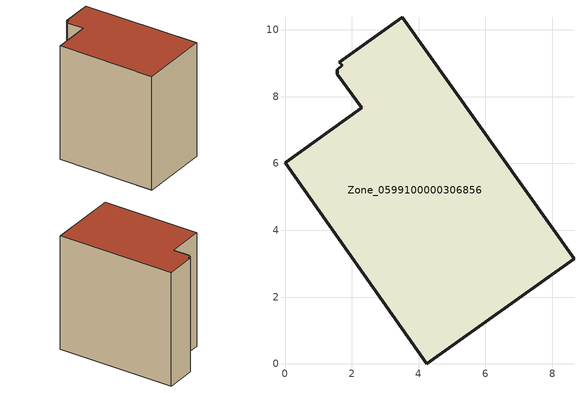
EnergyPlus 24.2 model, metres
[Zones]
Zone_0599100000306856
 floor ground (C_G): 1.57,8.67 1.56,8.81 1.72,8.93 1.63,9.03 3.51,10.38 8.65,3.15 4.24,0 0,6.02 2.29,7.66 z0
 wall outside (C_F): 4.24,0 8.65,3.15 3.51,10.38 1.63,9.03 1.72,8.93 1.56,8.81 1.57,8.67 2.29,7.66 0,6.02 4.24,0 z0:8.7
 roof outside (C_R): 1.57,8.67 2.29,7.66 0,6.02 4.24,0 8.65,3.15 3.51,10.38 1.63,9.03 1.72,8.93 1.56,8.81 z8.7
[BUILDING]
Pand.0599100000306856: North Axis=0; Terrain=City; Loads Convergence Tolerance Value=0.04; Temperature Convergence Tolerance Value=0.4; Solar Distribution=FullExterior; Maximum Number of Warmup Days=25; Minimum Number of Warmup Days=1
[Site:Location]
Rotterdam.The.Hague.AP_ZH_NLD Design_Conditions: Latitude=51.96; Longitude=4.45; Time Zone=1; Elevation=-4.5
[SITE:GROUNDTEMPERATURE:BUILDINGSURFACE]
18, 18, 18, 18, 18, 18, 18, 18, 18, 18, 18, 18
[MATERIAL] Thermal Absorptance=0.9; Solar Absorptance=0.7; Visible Absorptance=0.7
Name | Roughness | Thickness | Conductivity | Density | Specific Heat
G.TI.1975-1991 | MediumSmooth | 0.15 | 0.288461 | 540 | 1210
F.TI.1975-1991 | Rough | 0.3 | 0.230769 | 1920 | 840
R.TI.1975-1991 | MediumRough | 0.2 | 0.153846 | 1500 | 1000
[CONSTRUCTION]
C_G: G.TI.1975-1991
C_F: F.TI.1975-1991
C_R: R.TI.1975-1991
[ZONE]
Zone_0599100000306856: Type=1; Multiplier=1; Ceiling Height=Autocalculate; Volume=Autocalculate; Floor Area=autocalculate; Part of Total Floor Area=Yes
[ZONEINFILTRATION:DESIGNFLOWRATE]
Infil_Zone_0599100000306856: Zone or ZoneList or Space or SpaceList=Zone_0599100000306856; Schedule=AlwaysOn; Design Flow Rate Calculation Method=Flow/Area; Flow Rate per Floor Area=0.003; Constant Term Coefficient=1; Temperature Term Coefficient=0; Velocity Term Coefficient=0; Velocity Squared Term Coefficient=0
[HVACTEMPLATE:ZONE:IDEALLOADSAIRSYSTEM]
Zone_0599100000306856: Maximum Heating Supply Air Temperature=50; Minimum Cooling Supply Air Temperature=13; Maximum Heating Supply Air Humidity Ratio=0.0156; Minimum Cooling Supply Air Humidity Ratio=0.0077; Heating Limit=NoLimit; Cooling Limit=NoLimit; Dehumidification Control Type=ConstantSensibleHeatRatio; Cooling Sensible Heat Ratio=0.7; Dehumidification Setpoint=60; Humidification Control Type=None; Humidification Setpoint=30; Outdoor Air Method=None; Outdoor Air Flow Rate per Person=0.00944; Outdoor Air Flow Rate per Zone Floor Area=0; Outdoor Air Flow Rate per Zone=0; Demand Controlled Ventilation Type=None; Outdoor Air Economizer Type=NoEconomizer; Heat Recovery Type=None; Sensible Heat Recovery Effectiveness=0.7; Latent Heat Recovery Effectiveness=0.65
[ZONECONTROL:THERMOSTAT]
ThermostatControl_Zone_0599100000306856: Zone or ZoneList=Zone_0599100000306856; Control Type Schedule=DualSetpointControlType; Control 1=Thermostat_Zone_0599100000306856; Temperature Difference Between Cutout And Setpoint=0
[THERMOSTATSETPOINT:DUALSETPOINT]
Thermostat_Zone_0599100000306856: Heating Setpoint Temperature Schedule=HeatingSetpoint_Zone_0599100000306856; Cooling Setpoint Temperature Schedule=CoolingSetpoint_Zone_0599100000306856
[SCHEDULE:COMPACT]
HeatingSetpoint_Zone_0599100000306856: Through: 12/31, For: AllDays, Until: 24:00, 21
CoolingSetpoint_Zone_0599100000306856: Through: 12/31, For: AllDays, Until: 24:00, 24
DualSetpointControlType: Through: 12/31, For: AllDays, Until: 24:00, 4
AlwaysOn: Through: 12/31, For: AllDays, Until: 24:00, 1
